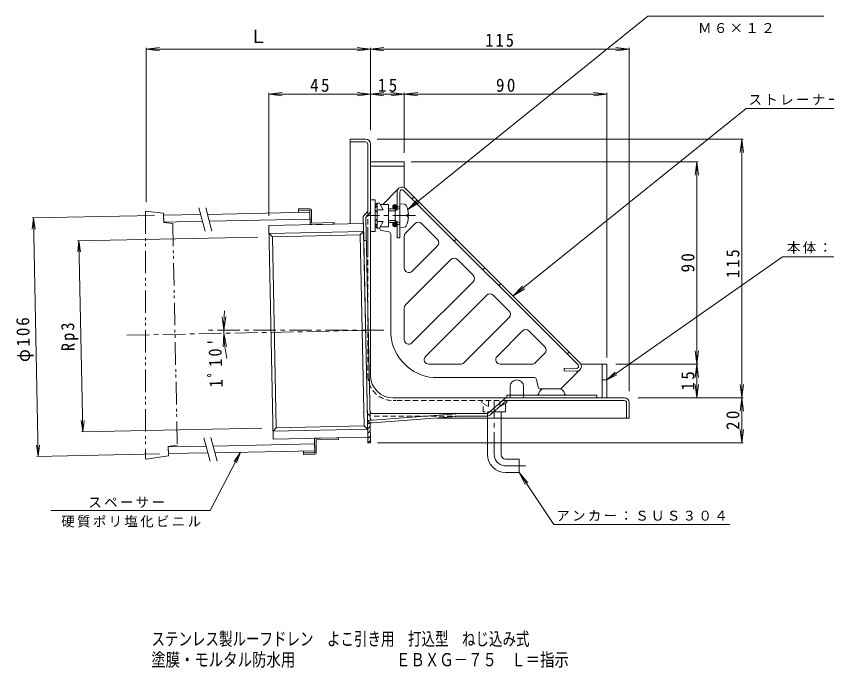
# Model space of a CAD drawing. Units: millimetres at full size, sheet at 1:2. Extents: x -216 to 337, y -274 to 233.
# Drawn here: x -216.5 to 143.8, y -274.4 to 15.2 of the extents above; entities that cross this region are included whole.
import ezdxf
from ezdxf.enums import TextEntityAlignment as Align

# ---------------------------------------------------------------- set-up
doc = ezdxf.new("R2010")
doc.units = ezdxf.units.MM
doc.header["$LTSCALE"] = 2
for name, pattern in [('CHAIN1', [8, 5, -1, 1, -1]), ('DASHED1', [1.8, 1.2, -0.6]), ('DOUBLE_CHAIN1', [8.8, 5, -1, 0.6, -0.6, 0.6, -1])]:
    doc.linetypes.add(name, pattern=pattern)
for name, color, linetype, lineweight in [('0-0_通り芯', 3, 'Continuous', 9), ('0-1_躯体', 2, 'Continuous', 9), ('0-2_仕上', 6, 'Continuous', 9), ('0-3_建具', 4, 'Continuous', 9), ('0-4_その他', 7, 'Continuous', 9), ('0-5_寸法', 7, 'Continuous', 9), ('0-6_ハッチ', 6, 'Continuous', 9), ('0-A', 2, 'DASHED1', 9)]:
    doc.layers.add(name, color=color, linetype=linetype, lineweight=lineweight)
doc.layers.add('F-5_F-5ﾚｲﾔ', color=2, linetype='Continuous')
doc.styles.add('ＭＳ ゴシック', font='')
doc.styles.get('ＭＳ ゴシック').set_extended_font_data('MS Gothic')

msp = doc.modelspace()

# ---------------------------------------------------------------- linework, layer by layer
at = {"layer": '0-0_通り芯'}
for p, q in [((-67.996, -39.431), (-67.996, -77.094)), ((-67.996, -39.431), (-61.196, -39.431)), ((-61.196, -40.631), (-67.996, -40.631)), ((-60.196, -71.4), (-60.196, -41.631)), ((-58.996, -144.431), (-58.996, -41.631)), ((-62.245, -73.841), (-60.196, -71.4)), ((-61.036, -74.268), (-58.997, -71.837)), ((-60.42, -163.436), (-62.245, -73.841)), ((-59.221, -163.411), (-61.036, -74.268)), ((-48.996, -154.431), (-48.913, -154.431)), ((-48.913, -154.431), (53.803, -154.431)), ((-6.714, -161.184), (0.382, -154.975)), ((1.172, -155.878), (-5.923, -162.087)), ((53.803, -155.631), (1.83, -155.631)), ((54.804, -156.631), (54.804, -163.431)), ((56.004, -163.431), (56.004, -156.631)), ((-58.281, -161.431), (-7.372, -161.431)), ((-58.145, -164.388), (-19.079, -161.437)), ((-58.2, -164.39), (-60.16, -164.43)), ((-18.989, -162.634), (-58.055, -165.584)), ((56.004, -163.431), (-29.543, -163.431)), ((-18.913, -162.631), (-7.372, -162.631))]:
    msp.add_line(p, q, dxfattribs=at)
at = {"layer": '0-0_通り芯', "color": 4}
for p, q in [((-58.996, -66.431), (-56.996, -66.431)), ((-56.996, -66.431), (-56.996, -80.431)), ((-58.996, -80.431), (-56.996, -80.431))]:
    msp.add_line(p, q, dxfattribs=at)
at = {"layer": '0-0_通り芯', "linetype": 'DASHED1'}
for p, q in [((-60.196, -71.4), (-60.196, -144.431)), ((-47.713, -155.631), (-48.996, -155.631)), ((1.83, -155.631), (-47.713, -155.631)), ((-18.951, -162.631), (-58.281, -162.631))]:
    msp.add_line(p, q, dxfattribs=at)
at = {"layer": '0-0_通り芯', "linetype": 'CHAIN1'}
for p, q in [((-167.25, -126.603), (-58.995, -124.398)), ((-53.03, -124.398), (-131.244, -124.398))]:
    msp.add_line(p, q, dxfattribs=at)
at = {"layer": '0-0_通り芯', "color": 2}
for p, q in [((-60.42, -163.436), (-60.196, -174.453)), ((-59.175, -165.652), (-60.375, -165.652)), ((-60.364, -166.192), (-59.824, -165.652)), ((-58.996, -174.452), (-59.181, -165.37)), ((-60.322, -168.271), (-59.146, -167.095)), ((-60.28, -170.35), (-59.103, -169.174)), ((-60.237, -172.429), (-59.061, -171.253)), ((-58.996, -174.452), (-60.196, -174.452)), ((-60.139, -174.452), (-59.019, -173.332))]:
    msp.add_line(p, q, dxfattribs=at)
at = {"layer": '0-0_通り芯'}
for centre, radius, start, end in [((-61.196, -41.631), 2.2, 0, 90), ((-61.196, -41.631), 1, 0, 90), ((-48.996, -144.431), 10, 180, 270), ((1.83, -156.631), 2.2, 90, 131.18654), ((53.803, -156.631), 2.2, 0, 90), ((1.83, -156.631), 1, 90, 131.18654), ((53.803, -156.631), 1, 0, 90), ((-58.281, -160.431), 1, 181.16682, 270), ((-7.372, -160.431), 1, 270, 311.18654), ((-7.372, -160.431), 2.2, 270, 311.18654), ((-58.221, -163.391), 2.2, 181.16682, 274.31914), ((-58.221, -163.391), 1, 181.16682, 274.31912), ((-18.913, -163.631), 1, 90, 94.319)]:
    msp.add_arc(centre, radius, start, end, dxfattribs=at)
at = {"layer": '0-0_通り芯', "linetype": 'DASHED1'}
for centre, radius, start in [((-48.996, -144.431), 11.2, 180), ((-58.281, -160.431), 2.2, 181.16682)]:
    msp.add_arc(centre, radius, start, 270, dxfattribs=at)
at = {"layer": '0-1_躯体'}
for p, q in [((-58.996, -49.431), (-43.996, -49.431)), ((-43.996, -60.972), (-43.996, -49.431)), ((-58.996, -51.431), (-43.996, -51.431)), ((-55.996, -67.931), (-56.996, -68.931)), ((-54.996, -67.931), (-55.996, -67.931)), ((-53.392, -70.906), (-54.996, -67.931)), ((-50.996, -68.431), (-54.727, -68.431)), ((-50.996, -68.431), (-50.996, -78.431)), ((-55.996, -68.931), (-56.996, -69.931)), ((-56.996, -70.931), (-55.996, -71.931)), ((-53.392, -70.906), (-55.996, -70.906)), ((-56.996, -75.931), (-55.996, -74.931)), ((-55.996, -77.931), (-56.996, -76.931)), ((-53.392, -75.956), (-55.996, -75.956)), ((-54.996, -78.931), (-55.996, -78.931)), ((-53.392, -75.956), (-54.996, -78.931)), ((-50.996, -78.431), (-54.727, -78.431)), ((34.462, -139.431), (46.004, -139.431)), ((44.004, -154.431), (44.004, -139.431)), ((46.004, -154.431), (46.004, -139.431)), ((3.004, -149.431), (3.004, -153.231)), ((9.004, -149.431), (9.004, -153.231)), ((18.073, -150.431), (24.934, -150.431)), ((1.504, -153.231), (1.504, -154.431)), ((41.503, -153.231), (1.504, -153.231)), ((15.741, -152.567), (15.984, -151.885)), ((27.267, -152.567), (27.023, -151.885)), ((41.503, -153.231), (41.503, -154.431))]:
    msp.add_line(p, q, dxfattribs=at)
at = {"layer": '0-1_躯体', "linetype": 'DASHED1'}
for p, q in [((44.004, -146.431), (46.004, -146.431)), ((3.004, -153.231), (3.004, -154.431)), ((9.004, -153.231), (9.004, -154.431))]:
    msp.add_line(p, q, dxfattribs=at)
at = {"layer": '0-1_躯体'}
msp.add_lwpolyline([(-55.996, -67.931), (-55.996, -78.931), (-56.996, -77.931)], dxfattribs=at)
for centre, radius, start, end in [((-48.996, -144.431), 10, 180, 270), ((6.004, -149.431), 3, 0.00018, 179.99982), ((18.073, -152.631), 2.2, 90, 160.34541), ((24.934, -152.631), 2.2, 19.65459, 90), ((14.799, -152.231), 1, 270, 340.34541), ((28.208, -152.231), 1, 199.65459, 270)]:
    msp.add_arc(centre, radius, start, end, dxfattribs=at)
at = {"layer": '0-2_仕上'}
for p, q in [((-46.552, -61.377), (-53.606, -68.431)), ((-47.195, -63.009), (-47.195, -70.851)), ((-45.996, -62.967), (-45.996, -83.273)), ((-44.289, -62.225), (33.209, -139.724)), ((-43.441, -61.377), (34.058, -138.875)), ((-39.693, -65.124), (-40.542, -65.973)), ((-49.094, -69.434), (-48.192, -68.532)), ((-49.071, -69.694), (-47.932, -68.555)), ((-48.996, -69.902), (-47.723, -68.629)), ((-48.991, -69.048), (-48.577, -68.635)), ((-48.886, -70.075), (-47.551, -68.74)), ((-48.745, -70.217), (-47.409, -68.88)), ((-48.574, -70.328), (-47.297, -69.052)), ((-48.367, -70.404), (-47.221, -69.259)), ((-48.11, -70.43), (-47.196, -69.516)), ((-47.734, -70.337), (-47.288, -69.891)), ((-45.996, -69.431), (-47.195, -69.431)), ((-54.996, -79.001), (-54.996, -78.931)), ((-49.095, -77.355), (-48.171, -76.431)), ((-49.067, -77.61), (-47.916, -76.459)), ((-49.009, -76.986), (-48.539, -76.516)), ((-48.99, -77.815), (-47.71, -76.536)), ((-48.877, -77.986), (-47.54, -76.648)), ((-48.734, -78.126), (-47.4, -76.791)), ((-48.561, -78.235), (-47.291, -76.965)), ((-48.351, -78.308), (-47.218, -77.175)), ((-48.089, -78.329), (-47.197, -77.436)), ((-47.694, -78.217), (-47.309, -77.831)), ((-47.195, -76.011), (-47.195, -83.273)), ((-45.996, -77.431), (-47.195, -77.431)), ((-39.163, -76.968), (-43.411, -81.216)), ((-29.263, -84.039), (-36.335, -76.968)), ((-54.193, -79.982), (-50.8, -80.66)), ((-49.996, -81.641), (-49.996, -126.469)), ((-43.996, -82.63), (-43.996, -96.772)), ((-45.996, -83.273), (-47.195, -83.273)), ((-20.955, -83.862), (-21.803, -84.711)), ((-29.263, -86.868), (-40.582, -98.187)), ((-23.253, -92.878), (-43.411, -113.036)), ((-20.425, -92.878), (-13.353, -99.949)), ((-13.353, -102.778), (-40.582, -130.007)), ((-1.156, -103.661), (-2.004, -104.51)), ((-7.343, -108.788), (-34.572, -136.017)), ((2.556, -115.859), (-4.515, -108.788)), ((-43.996, -114.45), (-43.996, -128.592)), ((2.556, -118.688), (-17.601, -138.845)), ((8.567, -124.698), (-2.752, -136.017)), ((11.395, -124.698), (18.466, -131.769)), ((18.466, -134.598), (14.219, -138.845)), ((29.249, -134.067), (28.401, -134.915)), ((-19.015, -139.431), (-33.158, -139.431)), ((12.804, -139.431), (-1.338, -139.431)), ((25.906, -150.138), (34.058, -141.987)), ((27.08, -141.242), (27.038, -142.442)), ((32.426, -142.63), (27.038, -142.442)), ((32.467, -141.431), (27.08, -141.242)), ((13.794, -145.431), (-31.035, -145.431)), ((14.774, -146.235), (15.453, -149.627)), ((16.434, -150.431), (25.199, -150.431))]:
    msp.add_line(p, q, dxfattribs=at)
at = {"layer": '0-2_仕上', "linetype": 'DASHED1'}
msp.add_line((-8.227, -96.591), (-9.075, -97.439), dxfattribs=at)
at = {"layer": '0-2_仕上'}
for centre in [(-48.145, -69.481), (-48.145, -77.381)]:
    msp.add_circle(centre, 0.95, dxfattribs=at)
for centre, radius, start, end in [((-44.996, -62.932), 2.2, 45, 182), ((-44.996, -62.932), 1, 45, 181.99947), ((-53.996, -79.001), 1, 180, 258.69063), ((-37.749, -78.382), 2, 45.0007, 135), ((-50.996, -81.641), 1, 0, 78.68977), ((-41.997, -82.63), 2, 135, 180), ((-30.678, -85.454), 2, 315.00142, 45), ((-21.839, -94.292), 2, 45.00142, 135), ((-41.997, -96.772), 2, 180, 315.0007), ((-14.768, -101.363), 2, 315, 45), ((-5.929, -110.202), 2, 45, 135), ((-41.996, -114.45), 2, 135, 180), ((1.142, -117.273), 2, 315, 44.99858), ((9.981, -126.112), 2, 45, 134.99858), ((-29.087, -124.522), 21, 185.32187, 264.67815), ((-41.997, -128.592), 2, 180, 315), ((-41.997, -128.592), 2, 308.61548, 315), ((17.052, -133.183), 2, 315, 44.9993), ((-33.158, -137.431), 2, 134.9993, 270), ((-1.338, -137.431), 2, 134.9993, 270), ((-19.015, -137.431), 2, 270, 315), ((12.804, -137.431), 2, 270, 315), ((32.502, -140.431), 2.2, 268, 45), ((32.502, -140.431), 1, 268.00053, 45), ((13.794, -146.431), 1, 11.30974, 90), ((16.434, -149.431), 1, 191.31071, 270), ((25.199, -149.431), 1, 270, 315)]:
    msp.add_arc(centre, radius, start, end, dxfattribs=at)
at = {"layer": '0-3_建具', "color": 7, "linetype": 'DOUBLE_CHAIN1'}
for p, q in [((-150.978, -72.261), (-158.996, -71.441)), ((-158.996, -71.441), (-158.996, -181.704)), ((-150.978, -72.261), (-150.891, -76.51)), ((-146.882, -76.928), (-150.891, -76.51)), ((-146.882, -76.928), (-144.877, -175.408)), ((-144.877, -175.408), (-148.866, -175.989)), ((-148.866, -175.989), (-148.779, -180.238)), ((-148.779, -180.238), (-158.996, -181.704))]:
    msp.add_line(p, q, dxfattribs=at)
at = {"layer": '0-3_建具', "color": 7}
for p, q in [((-135.345, -69.942), (-132.546, -80.387)), ((-132.256, -69.879), (-129.457, -80.324)), ((-133.079, -172.167), (-130.28, -182.612)), ((-129.99, -172.104), (-127.191, -182.549))]:
    msp.add_line(p, q, dxfattribs=at)
at = {"layer": '0-3_建具'}
for p, q in [((-131.457, -72.863), (-85.97, -71.937)), ((-86.003, -70.339), (-91.002, -70.44)), ((-90.969, -72.039), (-91.002, -70.44)), ((-85.989, -71.038), (-90.987, -71.14)), ((-85.858, -77.436), (-85.989, -71.038)), ((-85.909, -74.936), (-85.97, -71.937)), ((-85.289, -71.024), (-85.173, -76.721)), ((-150.958, -73.26), (-134.546, -72.926)), ((-150.958, -73.26), (-150.897, -76.26)), ((-130.657, -75.848), (-85.909, -74.936)), ((-150.897, -76.26), (-133.746, -75.91)), ((-85.858, -77.436), (-75.16, -77.218)), ((-85.158, -77.421), (-85.858, -77.436)), ((-85.173, -76.721), (-75.175, -76.518)), ((-75.16, -77.218), (-75.175, -76.518)), ((-83.923, -172.416), (-73.226, -172.198)), ((-83.223, -172.402), (-83.923, -172.416)), ((-83.923, -172.416), (-83.793, -178.813)), ((-83.209, -173.102), (-73.211, -172.898)), ((-73.226, -172.198), (-73.211, -172.898)), ((-128.99, -175.834), (-83.873, -174.915)), ((-83.873, -174.915), (-83.812, -177.915)), ((-83.093, -178.799), (-83.209, -173.102)), ((-148.799, -179.238), (-131.279, -178.882)), ((-128.19, -178.819), (-83.812, -177.915)), ((-88.81, -178.017), (-88.778, -179.615)), ((-83.793, -178.813), (-88.792, -178.915)), ((-83.779, -179.513), (-88.778, -179.615))]:
    msp.add_line(p, q, dxfattribs=at)
msp.add_lwpolyline([(-148.799, -179.238), (-148.861, -176.239), (-132.079, -175.897)], dxfattribs=at)
for centre, start, end in [((-85.989, -71.038), 1.16666, 91.16666), ((-85.173, -76.721), 181.16666, 271.16666), ((-83.209, -173.102), 91.16806, 181.16806), ((-83.793, -178.813), 271.16806, 1.16806)]:
    msp.add_arc(centre, 0.7, start, end, dxfattribs=at)
at = {"layer": '0-4_その他'}
for p, q in [((-158.758, 0.569), (-152.809, 1.352)), ((-158.758, 1.169), (-158.758, -67.456)), ((-158.758, 0.569), (-58.996, 0.569)), ((-158.758, 0.569), (-152.809, -0.214)), ((-58.996, 0.569), (-64.945, 1.352)), ((-58.996, 0.569), (-64.945, -0.214)), ((-58.996, 0.569), (-53.048, 1.352)), ((-58.996, 1.169), (-58.996, -35.431)), ((-58.996, 0.569), (-53.048, -0.214)), ((-58.996, 0.569), (56.004, 0.569)), ((56.004, 0.569), (50.055, 1.352)), ((56.004, 0.569), (50.055, -0.214)), ((56.004, 1.169), (56.004, -151.431)), ((-104.173, -19.431), (-98.224, -18.648)), ((-104.173, -18.831), (-104.173, -73.495)), ((-104.173, -19.431), (-98.224, -20.214)), ((-104.173, -19.431), (-58.996, -19.431)), ((-58.996, -19.431), (-64.945, -18.648)), ((-58.996, -19.431), (-64.945, -20.214)), ((-58.996, -19.431), (-53.048, -18.648)), ((-58.996, -19.431), (-43.996, -19.431)), ((-58.996, -19.431), (-53.048, -20.214)), ((-43.996, -19.431), (-49.945, -18.648)), ((-43.996, -19.431), (-49.945, -20.214)), ((-43.996, -19.431), (-38.048, -18.648)), ((-43.996, -18.831), (-43.996, -45.431)), ((-43.996, -19.431), (-38.048, -20.214)), ((-43.996, -19.431), (46.004, -19.431)), ((46.004, -19.431), (40.055, -18.648)), ((46.004, -19.431), (40.055, -20.214)), ((46.004, -18.831), (46.004, -136.431)), ((106.604, -39.431), (-55.996, -39.431)), ((106.004, -39.431), (105.22, -45.38)), ((106.004, -39.431), (106.787, -45.38)), ((106.004, -154.431), (106.004, -39.431)), ((86.604, -49.431), (-40.996, -49.431)), ((86.004, -49.431), (85.22, -55.38)), ((86.004, -49.431), (86.787, -55.38)), ((86.004, -139.431), (86.004, -49.431)), ((-209.394, -74.454), (-154.957, -73.342)), ((-208.794, -74.441), (-209.345, -79.411)), ((-208.794, -74.441), (-208.04, -79.384)), ((-189.182, -84.577), (-109.069, -82.946)), ((-188.582, -84.565), (-189.134, -89.535)), ((-188.582, -84.565), (-187.829, -89.508)), ((-188.582, -84.565), (-186.853, -169.474)), ((-124.222, -124.398), (-124.936, -118.441)), ((-124.222, -124.398), (-123.37, -118.459)), ((-124.18, -125.732), (-124.529, -131.722)), ((-124.18, -125.732), (-122.967, -131.608)), ((86.004, -139.431), (85.22, -133.482)), ((86.004, -139.431), (86.787, -133.482)), ((86.604, -139.431), (50.004, -139.431)), ((86.004, -139.431), (85.22, -145.38)), ((86.004, -139.431), (86.787, -145.38)), ((86.004, -139.431), (86.004, -154.431)), ((85.22, -148.482), (86.004, -154.431)), ((86.787, -148.482), (86.004, -154.431)), ((105.22, -148.482), (106.004, -154.431)), ((106.787, -148.482), (106.004, -154.431)), ((60.004, -154.431), (106.604, -154.431)), ((105.22, -160.38), (106.004, -154.431)), ((106.787, -160.38), (106.004, -154.431)), ((106.004, -174.452), (106.004, -154.431)), ((-186.853, -169.474), (-187.607, -164.531)), ((-186.853, -169.474), (-186.302, -164.504)), ((-187.453, -169.486), (-107.34, -167.854)), ((106.004, -174.452), (105.22, -168.504)), ((106.004, -174.452), (106.787, -168.504)), ((-206.63, -180.419), (-207.384, -175.476)), ((106.604, -174.452), (-55.972, -174.452)), ((-207.23, -180.431), (-152.799, -179.32))]:
    msp.add_line(p, q, dxfattribs=at)
msp.add_lwpolyline([(-208.794, -74.441), (-206.63, -180.419), (-206.079, -175.45)], dxfattribs=at)
msp.add_arc((-51.724, -122.779), 72.516, 174.40659, 191.25608, dxfattribs=at)
at = {"layer": '0-5_寸法'}
for p, q in [((64.256, 15.245), (142.453, 15.245)), ((107.899, -25.802), (4.457, -109.075)), ((107.899, -25.802), (200.254, -25.802)), ((-42.481, -70.68), (-37.356, -67.56)), ((46.004, -146.431), (124.035, -91.793)), ((124.035, -91.793), (188.038, -91.793)), ((4.457, -109.075), (8.6, -104.734)), ((4.457, -109.075), (9.582, -105.955)), ((46.004, -146.431), (49.69, -143.053)), ((46.004, -146.431), (50.439, -144.122)), ((-116.812, -178.587), (-119.672, -182.688)), ((7.003, -187.631), (9.655, -193.013)), ((7.003, -187.631), (10.958, -192.144)), ((22.44, -210.751), (7.003, -187.631)), ((-201.099, -204.507), (-130.244, -204.507)), ((22.44, -210.751), (100.637, -210.751))]:
    msp.add_line(p, q, dxfattribs=at)
for points in [[(64.256, 15.245), (-42.481, -70.68), (-38.339, -66.34)], [(-130.244, -204.507), (-116.812, -178.587), (-118.513, -183.289)]]:
    msp.add_lwpolyline(points, dxfattribs=at)
at = {"layer": '0-6_ハッチ'}
for p, q in [((-62.182, -76.953), (-104.173, -77.809)), ((-102.239, -172.789), (-104.173, -77.809)), ((-60.247, -171.934), (-62.182, -76.953)), ((-104.101, -81.366), (-62.109, -80.51)), ((-104.1, -81.366), (-102.592, -82.814)), ((-100.863, -167.723), (-102.592, -82.815)), ((-102.591, -82.815), (-63.558, -82.02)), ((-62.109, -80.51), (-63.558, -82.019)), ((-63.558, -82.019), (-61.829, -166.928)), ((-102.311, -169.231), (-100.862, -167.722)), ((-102.311, -169.232), (-60.319, -168.377)), ((-100.863, -167.723), (-61.828, -166.928)), ((-60.32, -168.376), (-61.829, -166.928)), ((-60.247, -171.934), (-102.239, -172.789))]:
    msp.add_line(p, q, dxfattribs=at)
at = {"layer": '0-A', "linetype": 'Continuous'}
for p, q in [((-43.985, -68.357), (-45.996, -68.181)), ((-45.996, -68.181), (-45.996, -78.681)), ((-47.996, -70.431), (-50.996, -70.431)), ((-47.996, -71.301), (-50.996, -71.301)), ((-47.996, -71.301), (-46.123, -70.249)), ((-47.996, -70.431), (-47.232, -70.872)), ((-47.996, -70.431), (-47.996, -76.431)), ((-47.996, -75.561), (-50.996, -75.561)), ((-47.996, -75.561), (-46.123, -76.613)), ((-42.728, -73.91), (-42.728, -72.952)), ((-42.107, -72.952), (-42.728, -72.952)), ((-42.107, -73.91), (-42.728, -73.91)), ((-47.996, -76.431), (-50.996, -76.431)), ((-47.996, -76.431), (-47.232, -75.99)), ((-43.985, -78.505), (-45.996, -78.681)), ((-60.829, -84.427), (-62.029, -84.452)), ((-1.471, -158.235), (1.504, -156.631)), ((1.004, -160.631), (1.004, -156.901)), ((1.504, -156.631), (1.504, -155.631)), ((1.004, -160.631), (-4.506, -160.631)), ((-0.997, -179.631), (-0.997, -160.631)), ((-6.997, -179.631), (-6.997, -162.599)), ((1.003, -181.631), (7.003, -181.631)), ((7.003, -181.631), (7.003, -187.631)), ((1.003, -187.631), (7.003, -187.631))]:
    msp.add_line(p, q, dxfattribs=at)
at = {"layer": '0-A', "linetype": 'CHAIN1'}
for p, q in [((-39.056, -73.431), (-60.816, -73.431)), ((-3.996, -179.631), (-3.996, -155.631)), ((1.004, -184.631), (10.004, -184.631))]:
    msp.add_line(p, q, dxfattribs=at)
at = {"layer": '0-A'}
for p, q in [((-60.196, -89.931), (-60.196, -78.931)), ((-9.496, -156.631), (-9.496, -155.631)), ((-6.522, -158.235), (-9.496, -156.631)), ((-8.996, -160.631), (-8.996, -156.901)), ((-6.522, -158.235), (-6.522, -155.631)), ((-1.471, -158.235), (-1.471, -155.631)), ((-4.506, -160.631), (-8.996, -160.631)), ((-6.997, -162.599), (-6.997, -160.631))]:
    msp.add_line(p, q, dxfattribs=at)
at = {"layer": '0-A', "linetype": 'Continuous'}
for centre, radius, start, end in [((-44.072, -69.353), 1, 26.94113, 84.99829), ((-46.246, -70.031), 0.25, 299.32918, 0), ((-52.096, -73.431), 10, 2.7462, 26.94164), ((-52.096, -73.431), 10, 333.05852, 357.2538), ((-46.246, -76.831), 0.25, 0, 60.67082), ((-44.072, -77.508), 1, 275.00171, 333.05887), ((1.003, -179.631), 8, 180, 270), ((1.003, -179.631), 2, 180, 270)]:
    msp.add_arc(centre, radius, start, end, dxfattribs=at)
at = {"layer": '0-A', "linetype": 'CHAIN1'}
msp.add_arc((1.004, -179.631), 5, 180, 270, dxfattribs=at)

# ---------------------------------------------------------------- texts
at = {"layer": '0-4_その他', "color": 2, "style": 'ＭＳ ゴシック'}
msp.add_text('Ｌ', height=5.865, dxfattribs=at).set_placement((-112.877, 1.569), align=Align.BOTTOM_LEFT)
at = {"layer": '0-4_その他', "color": 2, "char_height": 5.865, "attachment_point": 7, "style": 'ＭＳ ゴシック'}
for s, insert in [('\\T1.27;\\W0.9;115', (-7.996, 1.569)), ('\\T1.27;\\W0.95;45', (-85.835, -18.431)), ('\\T1.27;\\W0.95;15', (-55.746, -18.431)), ('\\T1.27;\\W0.95;90', (-3.246, -18.431))]:
    msp.add_mtext(s, dxfattribs=dict(at, insert=insert))
for s, insert, rotation in [('\\T1.27;\\W0.9;115', (105.004, -101.113), 90), ('\\T1.27;\\W0.95;90', (85.004, -98.681), 90), ('\\T1.21;\\W0.95;φ106', (-208.687, -138.452), 91.17), ('\\T1.27;\\W0.9;Rp3', (-188.785, -133.543), 91.167), ("\\T1.28;\\W0.9;1ﾟ10'", (-124.59, -149.751), 91.75), ('\\T1.27;\\W0.95;15', (85.004, -151.181), 90), ('\\T1.27;\\W0.95;20', (105.004, -168.692), 90)]:
    msp.add_mtext(s, dxfattribs=dict(at, insert=insert, rotation=rotation))
at = {"layer": '0-5_寸法', "char_height": 4.399, "attachment_point": 7, "style": 'ＭＳ ゴシック'}
for s, insert in [('\\T1.17;Ｍ６×１２', (86.552, 7.724)), ('\\T1.17;ストレーナー：ＳＵＳ３０４', (108.983, -24.281)), ('\\T1.17;本体：ＳＵＳ３０４', (126.038, -90.271)), ('\\T1.17;スペーサー', (-184.424, -203.334)), ('\\T1.17;アンカー：ＳＵＳ３０４', (23.524, -209.229)), ('\\T1.17;硬質ポリ塩化ビニル', (-196.443, -212.05))]:
    msp.add_mtext(s, dxfattribs=dict(at, insert=insert))
at = {"layer": 'F-5_F-5ﾚｲﾔ', "style": 'ＭＳ ゴシック'}
for s, width, p in [('ステンレス製ルーフドレン\u3000よこ引き用\u3000打込型\u3000ねじ込み式', 0.75, (-156.34, -266.28)), ('塗膜・モルタル防水用\u3000\u3000\u3000\u3000\u3000\u3000\u3000ＥＢＸＧ－７５\u3000Ｌ＝指示', 0.8, (-156.455, -275.519))]:
    msp.add_text(s, height=5.865, dxfattribs=dict(at, width=width)).set_placement(p, align=Align.BOTTOM_LEFT)

doc.saveas('drawing.dxf')
